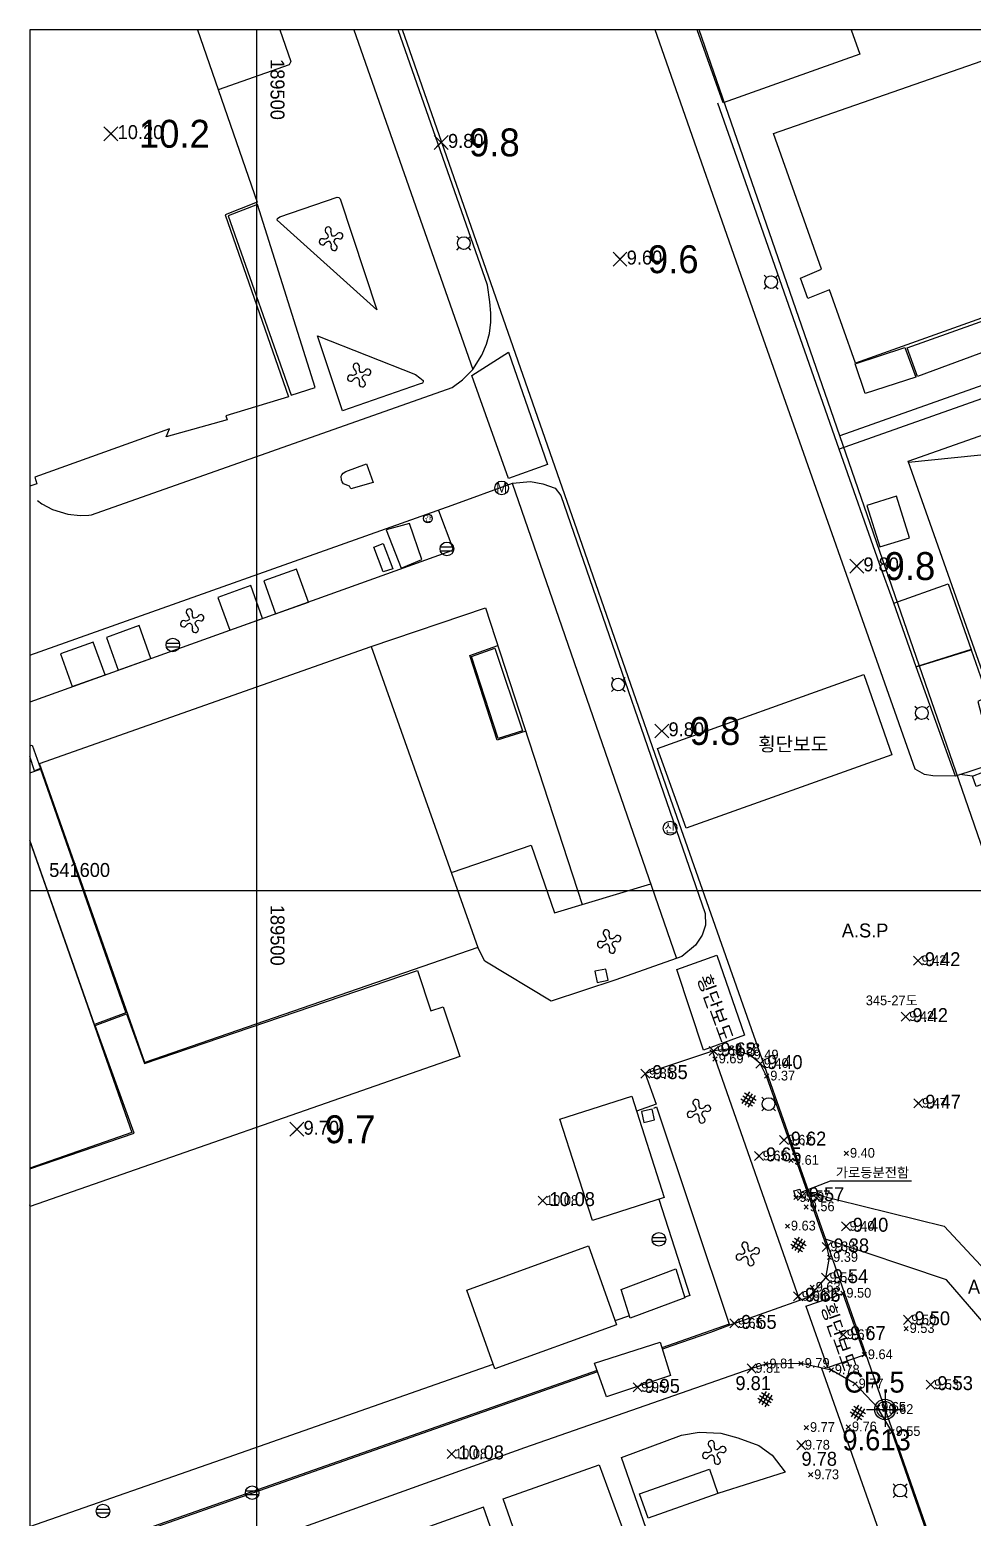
# Model space of a CAD drawing. Extents: x 189484 to 189792, y 541440 to 541662.
# Drawn here: x 189483.7 to 189551.4, y 541555 to 541661.8 of the extents above; entities that cross this region are included whole.
import ezdxf
from ezdxf.enums import TextEntityAlignment as Align
from ezdxf.xclip import XClip

# ---------------------------------------------------------------- set-up
doc = ezdxf.new("R2010")
doc.units = 0
doc.header["$MEASUREMENT"] = 0
doc.header["$XCLIPFRAME"] = 2
doc.layers.get('0').update_dxf_attribs({"linetype": 'CONTINUOUS'})
for name, color, linetype, plot in [('CA002', 7, 'CONTINUOUS', False), ('CA0021', 7, 'CONTINUOUS', False), ('SPOTX', 1, 'CONTINUOUS', False), ('STEXT3', 7, 'CONTINUOUS', False)]:
    doc.layers.add(name, color=color, linetype=linetype, plot=plot)
for name, color, linetype in [('elevation-1', 4, 'CONTINUOUS'), ('point-1', 4, 'CONTINUOUS'), ('가로등', 4, 'CONTINUOUS'), ('그리드', 251, 'CONTINUOUS'), ('도근점', 1, 'CONTINUOUS'), ('맨홀', 4, 'CONTINUOUS'), ('보링', 7, 'CONTINUOUS'), ('보안등', 4, 'CONTINUOUS'), ('지번', 6, 'CONTINUOUS'), ('지시선', 4, 'CONTINUOUS'), ('지장물', 4, 'CONTINUOUS'), ('지적도', 1, 'CONTINUOUS'), ('현황', 7, 'CONTINUOUS')]:
    doc.layers.add(name, color=color, linetype=linetype)
doc.styles.add('돋움', font='Dotum.ttf')

# ---------------------------------------------------------------- blocks, each defined once
blk = doc.blocks.new('SPOTX')
at = {"color": 1}
for p, q in [((-0.5, -0.5), (0.5, 0.5)), ((0.5, -0.5), (-0.5, 0.5))]:
    blk.add_line(p, q, dxfattribs=at)
blk = doc.blocks.new('CA002')
at = {"layer": 'CA002'}
for points in [[(0.5, 0.5), (-0.5, -0.5)], [(-0.5, 0.5), (0.5, -0.5)]]:
    blk.add_lwpolyline(points, dxfattribs=at)
blk = doc.blocks.new('4564689761')
at = {"layer": '현황', "color": 1, "linetype": 'Continuous'}
for centre, major_axis, ratio, start_param, end_param in [((222050.77, 514389.96), (0.198, 0.105), 0.999999, -0.920112, 3.70309), ((222051.41, 514389.8), (0.313, 0.313), 1, 2.219269, 2.944291), ((222051.6, 514389.55), (0.159, 0.159), 1, 3.489993, 8.113194), ((222050.36, 514389.12), (0.022, 0.223), 0.999999, -0.28291, 4.340292), ((222050.5, 514389.69), (-0.258, 0.258), 0.999999, 2.212612, 3.31498), ((222050.88, 514388.71), (-0.313, 0.313), 0.999999, -0.704601, 0.020422), ((222050.2, 514389.36), (0.429, 0.429), 0.999999, 5.710313, 6.223886), ((222050.7, 514388.88), (0.215, 0.215), 1, 5.279399, 6.620024), ((222051.2, 514388.72), (-0.045, 0.22), 0.999999, 0.940074, 5.563273), ((222051.13, 514389.93), (0.272, 0.272), 1, 3.675609, 4.722284), ((222051.44, 514389.05), (-0.212, 0.212), 1, -1.015473, 0.294053), ((222051.76, 514389.32), (0.429, 0.429), 0.999998, 2.571778, 3.085352)]:
    blk.add_ellipse(centre, major_axis=major_axis, ratio=ratio, start_param=start_param, end_param=end_param, dxfattribs=at)
blk = doc.blocks.new('C-현황')
at = {"layer": '가로등', "color": 12, "linetype": 'Continuous'}
for p, q in [((-49.36, 77.29), (-49.19, 77.12)), ((-48.54, 77.12), (-48.37, 77.29)), ((-49.36, 76.3), (-49.19, 76.48)), ((-48.54, 76.48), (-48.37, 76.3)), ((-27.31, 74.49), (-27.14, 74.32)), ((-27.31, 73.5), (-27.14, 73.68)), ((-26.49, 74.32), (-26.32, 74.49)), ((-26.49, 73.68), (-26.32, 73.5)), ((-38.27, 45.63), (-38.1, 45.45)), ((-37.46, 45.45), (-37.28, 45.63)), ((-38.27, 44.64), (-38.1, 44.81)), ((-37.46, 44.81), (-37.28, 44.64)), ((-16.49, 43.58), (-16.32, 43.41)), ((-16.49, 42.59), (-16.32, 42.77)), ((-15.67, 43.41), (-15.5, 43.58)), ((-15.67, 42.77), (-15.5, 42.59)), ((-27.48, 15.54), (-27.31, 15.36)), ((-26.67, 15.36), (-26.49, 15.54)), ((-27.48, 14.55), (-27.31, 14.72)), ((-26.67, 14.72), (-26.49, 14.55)), ((-18.05, -12.2), (-17.88, -12.37)), ((-17.23, -12.37), (-17.06, -12.2)), ((-18.05, -13.19), (-17.88, -13.01)), ((-17.23, -13.01), (-17.06, -13.19))]:
    blk.add_line(p, q, dxfattribs=at)
at = {"layer": '가로등', "color": 11, "linetype": 'Continuous'}
for centre in [(-48.86, 76.8), (-26.81, 74), (-37.78, 45.13), (-15.99, 43.09), (-26.99, 15.04), (-17.55, -12.69)]:
    blk.add_ellipse(centre, major_axis=(0.322, 0.322), ratio=1, start_param=0.337844, end_param=6.621029, dxfattribs=at)
at = {"layer": '맨홀'}
blk.add_circle((-46.14, 59.23), 0.493, dxfattribs=at)
at = {"layer": '보안등'}
for points in [[(-50.54, 54.73), (-49.6, 54.73)], [(-50.53, 55), (-49.6, 55)], [(-70.2, 48.11), (-69.27, 48.11)], [(-70.2, 47.84), (-69.27, 47.84)], [(-35.32, 5.47), (-34.39, 5.47)], [(-35.32, 5.2), (-34.39, 5.2)], [(-64.51, -12.7), (-63.58, -12.7)], [(-64.51, -12.97), (-63.57, -12.97)], [(-75.21, -14.02), (-74.28, -14.02)], [(-75.21, -14.29), (-74.28, -14.29)]]:
    blk.add_lwpolyline(points, dxfattribs=at)
for centre in [(-50.07, 54.86), (-69.73, 47.97), (-34.86, 5.33), (-64.04, -12.84), (-74.74, -14.16)]:
    blk.add_circle(centre, 0.487, dxfattribs=at)
at = {"layer": '지시선'}
blk.add_lwpolyline([(-16.73, 9.5), (-22.57, 9.5), (-24.67, 8.69)], dxfattribs=at)
at = {"layer": '지장물'}
for points, elevation in [([(-25.17, 8.82), (-24.73, 8.94)], 9.58), ([(-25.04, 8.33), (-25.17, 8.82)], 9.58), ([(-24.6, 8.45), (-24.73, 8.94)], 9.56), ([(-25.04, 8.33), (-24.6, 8.45)], 9.58)]:
    blk.add_lwpolyline(points, dxfattribs=dict(at, elevation=elevation))
for centre, radius in [((-51.43, 57.05), 0.313), ((-34.06, 34.83), 0.493)]:
    blk.add_circle(centre, radius, dxfattribs=at)
at = {"layer": '지적도', "linetype": 'Continuous'}
for p, q in [((-21.88, 62.96, 10.27), (-45.33, 130.73, 10.27)), ((-40.73, 56.2, 10.27), (-62.62, 118.97, 10.27)), ((-10.91, 31.25, 10.27), (-21.88, 62.96, 10.27)), ((-24.09, 8.66, 10.27), (-22.92, 5.34, 10.27)), ((-22.92, 5.34, 10.27), (3.91, -71.11, 10.27))]:
    blk.add_line(p, q, dxfattribs=at)
at = {"layer": '지적도', "linetype": 'Continuous', "elevation": 10.27}
for points in [[(77.07, 97.77), (63.13, 93.09), (-21.88, 62.96)], [(-24.09, 8.66), (-34.16, 37.37), (-40.73, 56.2)], [(-24.09, 8.66), (-14.39, 6.29), (-8.5, -0.06), (-3.31, -14.72), (4.27, -12.4)], [(4.93, -14.27), (-4.81, -16.96), (-11.06, -1.22), (-14.22, 2.44), (-22.92, 5.34)]]:
    blk.add_lwpolyline(points, dxfattribs=at)
at = {"layer": '현황', "color": 4, "linetype": 'Continuous'}
for p, q in [((-28.98, 15.42), (-28.14, 14.9)), ((-28.37, 15.91), (-28.9, 15.08)), ((-28.84, 15.63), (-28.01, 15.1)), ((-28.71, 15.84), (-27.88, 15.31)), ((-28.17, 15.78), (-28.69, 14.95)), ((-27.96, 15.65), (-28.48, 14.82)), ((-24.79, 5.49), (-25.32, 4.66)), ((-25.13, 5.41), (-24.3, 4.89)), ((-24.59, 5.36), (-25.11, 4.53)), ((-25.4, 5), (-24.56, 4.47)), ((-25.27, 5.2), (-24.43, 4.68)), ((-24.38, 5.23), (-24.9, 4.4)), ((-27.77, -6.07), (-26.94, -6.59)), ((-27.17, -5.58), (-27.69, -6.41)), ((-27.64, -5.86), (-26.81, -6.38)), ((-27.51, -5.65), (-26.68, -6.17)), ((-26.96, -5.71), (-27.48, -6.54)), ((-26.75, -5.84), (-27.27, -6.67)), ((-21.14, -7.05), (-20.31, -7.58)), ((-20.54, -6.56), (-21.06, -7.39)), ((-21.01, -6.85), (-20.18, -7.37)), ((-20.88, -6.64), (-20.05, -7.16)), ((-20.33, -6.69), (-20.85, -7.52)), ((-20.12, -6.82), (-20.65, -7.65))]:
    blk.add_line(p, q, dxfattribs=at)
at = {"layer": '현황'}
for points in [[(-67.04, 130.33), (-63.63, 120), (-63.6, 119.9), (-63.57, 119.76), (-63.57, 119.66), (-63.6, 119.6), (-64.42, 119.02), (-64.71, 118.79), (-65.72, 118.14), (-59.56, 100.14), (-57.95, 95.52), (-48.22, 67.72)], [(-48.22, 67.72), (-47.56, 68.75), (-47.22, 69.54), (-47.01, 70.32), (-46.91, 71.13), (-46.91, 71.78), (-46.99, 72.58), (-47.16, 73.77), (-55.12, 96.51), (-56.73, 101.12), (-60.32, 111.63), (-60.34, 111.78), (-60.35, 111.96), (-60.15, 114.41), (-59.79, 117.08), (-59.8, 117.27), (-59.85, 117.55), (-60.89, 120.41), (-61.06, 120.45), (-61.16, 120.45), (-63.57, 119.66)], [(-13.58, 38.57), (-15.21, 38.59), (-15.8, 38.69), (-16.48, 39.05), (-27.65, 70.72), (-38.98, 103.07), (-39.97, 106.21), (-39.94, 106.4), (-39.77, 106.92), (-39.51, 107.38), (-39.18, 107.82), (-38.23, 108.49)], [(-69.6, 96.87), (-64.65, 98.5), (-64.25, 98.41), (-62.67, 93.87), (-61.26, 89.82), (-61.39, 89.58), (-66.47, 87.78)], [(87.03, 67.5), (80.63, 85.45), (76.58, 96.85), (-21.92, 62.01)], [(-18.01, 50.98), (-19.03, 53.8), (-21.92, 62.01), (-28.18, 79.82), (-30.64, 86.84)], [(-16.95, 61.09), (79.42, 70.87)], [(-79.45, 58.34), (-79.12, 58.1), (-78.37, 57.68), (-77.26, 57.35), (-76.38, 57.25), (-75.76, 57.27), (-75.56, 57.3), (-49.68, 66.44), (-48.94, 67), (-48.22, 67.72)], [(-49.68, 58.01), (-45.37, 59.58), (-44.08, 59.69), (-43.19, 59.54), (-42.31, 59.22), (-41.89, 58.68), (-31.53, 28.7), (-31.52, 27.88), (-31.76, 27.16), (-32.24, 26.44), (-33.22, 25.63), (-37.95, 23.95), (-42.6, 22.41), (-47.35, 25.3), (-47.84, 26.28)], [(-45.38, 59.58), (-33.6, 25.49)], [(-91.32, 55.4), (-88.28, 45.77), (-84.07, 47.07), (-83.98, 47.07), (-83.88, 47.06), (-83.41, 46.2), (-83.23, 46.1), (-49.68, 58.01)], [(-50.68, 57.61), (-49.64, 54.88), (-49.68, 54.78), (-49.74, 54.72), (-81.08, 43.48), (-88.91, 41.03)], [(-55.51, 47.85), (-47.29, 50.63), (-40.37, 29.35)], [(-44.41, 41.78), (-46.47, 41.13), (-48.42, 47.21), (-46.41, 47.92)], [(-119.93, 18.29), (-122.45, 26.02), (-79.81, 40.79), (-79.22, 39.1), (-79.65, 38.94), (-80.01, 40.02), (-121.3, 25.49), (-119.06, 18.65)], [(-12.37, 38.57), (-13.28, 38.67)], [(-49.66, 31.68), (-44.02, 33.61), (-42.34, 28.76), (-35.44, 30.83)], [(-31.11, 18.89), (-31.21, 18.89)], [(-35.84, 17.24), (-35.05, 15.03)], [(-35.05, 15.03), (-36.47, 14.52)], [(-35.23, 14.74), (-35.03, 14.83), (-29.81, -0.74), (-34.64, -2.44)], [(-34.86, 8.21), (-32.63, 1.31), (-33.01, 1.18)], [(-36.97, -0.16), (-38.01, -0.51)], [(-29.45, -0.7), (-31.15, -1.35), (-34, -2.33), (-34.61, -2.54)], [(-163.72, -22.62), (-162.49, -24.69), (-136.04, -15.63), (-135.61, -15.51), (-135.2, -15.51), (-134.82, -15.63), (-134.32, -16.09), (-133.74, -17.49), (-138.36, -19.12), (-135.25, -28.23), (-130.56, -26.58), (-128.63, -32.41), (-110.51, -25.95), (-65.75, -10.29), (-46.75, -3.62)], [(-39.3, -4.07), (-127.43, -35.05), (-154.43, -44.51), (-163.72, -29.31)], [(-39.26, -4.18), (-127.47, -35.18), (-133.18, -37.18), (-133.7, -37.51), (-134.25, -38.07), (-134.69, -38.54), (-135.11, -39.47), (-136.39, -43.99), (-135.93, -44.17), (-136.4, -46.35)], [(-28.2, -3.93), (-44.51, -9.63), (-60.63, -15.4), (-119.6, -36.26), (-120.26, -36.71), (-121.03, -37.59), (-121.51, -38.52), (-121.7, -39.61), (-121.6, -40.55), (-120.88, -42.64), (-116.06, -40.88), (-117.57, -36.34), (-108.65, -33.13), (-98.15, -29.61), (-98.08, -29.8)], [(-23.19, -3.9), (-17.21, -20.87), (-14.44, -28.9)], [(-35.59, -15.95), (-37.54, -10.31), (-33.25, -8.71), (-31.98, -8.5), (-30.42, -8.58), (-29.2, -8.9), (-27.7, -9.45), (-26.73, -10.15), (-25.81, -11.36), (-30.63, -12.89)], [(-40.1, -24.86), (-41.79, -25.4), (-46.04, -13.27), (-39.15, -10.83), (-37.04, -16.58)], [(-44.23, -24.63), (-42.77, -28.91), (-42.35, -30.1), (-40.71, -34.85), (-40.61, -35.12), (-40.24, -34.95), (-44.6, -21.99), (-47.45, -13.87), (-59.6, -18.22)]]:
    blk.add_lwpolyline(points, dxfattribs=at)
for points in [[(-65.98, 78.82), (-61.44, 65.76), (-65.93, 64.41), (-65.83, 64.12), (-70.2, 62.91), (-69.97, 63.47), (-79.62, 60), (-79.48, 59.53), (-91.53, 55.33), (-95.79, 68.32), (-93.38, 69.11), (-95.54, 75.48), (-98.07, 74.58), (-104.6, 93.11), (-96.89, 96.04), (-97.67, 98.66), (-73.17, 107.2), (-63.69, 79.74)], [(-20.44, 90.34), (-30.25, 86.87), (-36.23, 103.58), (-26.34, 107.15)], [(23.49, 83.9), (22.05, 83.43), (22.94, 80.8), (7.19, 75.22), (6.37, 77.86), (-20.76, 68.18), (-22.62, 73.45), (-24.17, 72.83), (-24.71, 74.29), (-23.2, 74.92), (-26.64, 84.66), (-10.1, 90.43), (-10.63, 92.33), (-8.55, 93), (-7.99, 91.15), (17.62, 100.15)], [(74.14, 85.03), (79.42, 70.87), (-9.34, 39.54), (-16.97, 61.15), (67.89, 91.05), (70.35, 83.76)], [(-55.1, 72.01), (-62.25, 78.44), (-62.21, 78.57), (-62.06, 78.67), (-57.95, 80.1), (-57.82, 80.06), (-57.73, 79.98)], [(-63.65, 79.57), (-65.77, 78.76), (-61.23, 65.89), (-59.52, 66.43)], [(-9.71, 69.67), (-16.3, 67.23), (-17.04, 69.29), (-10.4, 71.64)], [(-57.55, 64.76), (-59.36, 70.14), (-52.33, 67.38), (-52.01, 67.14), (-51.78, 66.95), (-51.76, 66.85), (-51.81, 66.75), (-52.06, 66.67)], [(-48.29, 67.3), (-45.65, 68.97), (-42.84, 60.92), (-45.64, 59.91)], [(-20.06, 66.02), (-20.78, 68.13), (-17.22, 69.3), (-16.44, 67.17)], [(-55.83, 60.97), (-55.36, 59.62), (-56.95, 59.16), (-57.06, 59.35), (-57.49, 59.54), (-57.59, 59.68), (-57.63, 59.79), (-57.65, 60.08), (-57.61, 60.17), (-57.51, 60.29), (-57.32, 60.42)], [(-16.88, 55.65), (-17.82, 58.64), (-19.95, 57.97), (-19.02, 55.01)], [(-54.42, 56.22), (-53.36, 53.47), (-51.87, 54.1), (-52.75, 56.69)], [(-54.64, 55.24), (-53.95, 53.44), (-54.63, 53.22), (-55.3, 54.98)], [(-60, 51.05), (-60.85, 53.41), (-63.2, 52.56), (-62.36, 50.21)], [(-12.47, 47.65), (-16.41, 46.4), (-18.01, 50.98), (-14.1, 52.35)], [(-63.3, 49.87), (-64.14, 52.23), (-66.49, 51.38), (-65.65, 49.03)], [(-71.3, 47), (-72.14, 49.36), (-74.5, 48.51), (-73.65, 46.16)], [(-74.59, 45.82), (-75.44, 48.17), (-77.79, 47.33), (-76.95, 44.98)], [(-79.29, 39.46), (-55.51, 47.85), (-47.84, 26.28), (-71.73, 18.01)], [(-46.4, 41.26), (-48.3, 47.14), (-46.64, 47.73), (-44.64, 41.81)], [(-16.4, 46.39), (-12.45, 47.63), (-11.28, 44.28), (-11.97, 43.92), (-10.81, 39.47), (-13.58, 38.57)], [(-34.95, 40.55), (-20.17, 45.86), (-18.14, 40.1), (-32.9, 34.82)], [(-73.1, 21.59), (-75.34, 20.75), (-81.51, 38.26), (-79.22, 39.06)], [(-12.37, 38.57), (-11.62, 38.84), (-11.35, 38.09), (-12.1, 37.82)], [(-108.29, 28.91), (-81.52, 38.25), (-72.66, 12.99), (-99.44, 3.71)], [(-31.66, 18.91), (-33.58, 24.68), (-30.7, 25.72), (-28.71, 19.98)], [(-49.14, 18.45), (-79.96, 7.69), (-80.79, 10.11), (-72.5, 12.95), (-75.3, 20.67), (-73.05, 21.5), (-71.77, 17.94), (-52.17, 24.62), (-51.23, 21.73), (-50.34, 22.01)], [(-39.29, 23.77), (-38.51, 23.93), (-38.66, 24.71), (-39.45, 24.56)], [(-34.49, 8.33), (-39.63, 6.68), (-41.96, 13.96), (-36.81, 15.61)], [(-35.95, 13.72), (-35.17, 13.9), (-35.34, 14.68), (-36.12, 14.5)], [(-46.63, -3.96), (-48.64, 1.7), (-39.92, 4.87), (-37.91, -0.8)], [(-36.91, -0.33), (-37.56, 1.74), (-33.64, 3.21), (-33, 1.14)], [(-34.02, -4.44), (-38.61, -5.97), (-39.49, -3.54), (-34.76, -2.04)], [(-36.25, -12.93), (-31.24, -11.15), (-30.63, -12.9), (-35.63, -14.67)]]:
    blk.add_lwpolyline(points, close=True, dxfattribs=at)
for points, elevation in [([(-24.07, 1.21), (-22.88, 2.58), (-22.62, 4.03), (-22.82, 4.79), (-27.13, 17.04), (-27.59, 17.94), (-28.31, 18.55), (-29.65, 19.01), (-30.94, 18.85), (-35.83, 17.22)], 9.62), ([(-31.02, 18.82), (-24.77, 0.96)], 9.69), ([(-29.45, -0.7), (-24.07, 1.21)], 9.65), ([(-24.31, 0.54), (-21.67, 1.46)], 9.49), ([(-21.67, 1.46), (-20.12, -2.94)], 9.49), ([(-24.31, 0.54), (-22.77, -3.87)], 9.49), ([(-22.77, -3.87), (-20.12, -2.94)], 9.49), ([(-7.08, -68.66), (-5.24, -67.8), (-3.39, -66.34), (-1.78, -64.36), (-0.88, -62.1), (-0.54, -60.3), (-0.7, -58.68), (-1.01, -57.53), (-7.23, -39.68), (-12.42, -24.96), (-18.14, -8.46), (-19.18, -6.72), (-20.79, -5.03), (-22.49, -4.04), (-24.66, -3.57), (-27.19, -3.61), (-28.2, -3.93)], 9.83)]:
    blk.add_lwpolyline(points, dxfattribs=dict(at, elevation=elevation))
for p in [(-222109.36, -514312.23), (-222107.34, -514322.01), (-222119.32, -514339.63), (-222089.41, -514362.64), (-222082.97, -514374.82), (-222079.46, -514385.05), (-222081.87, -514399.29)]:
    blk.add_blockref('4564689761', p, dxfattribs=at)
at = {"layer": '맨홀', "style": '돋움'}
blk.add_text('M', height=0.7, dxfattribs=at).set_placement((-46.14, 59.24), align=Align.MIDDLE)
at = {"layer": '지번', "color": 6, "linetype": 'Continuous', "style": '돋움'}
blk.add_text('345-27도', height=0.7, dxfattribs=at).set_placement((-18.15, 22.48, 10.27), align=Align.MIDDLE)
at = {"layer": '지시선', "style": '돋움'}
blk.add_text('가로등분전함', height=0.7, dxfattribs=at).set_placement((-19.54, 10.13), align=Align.MIDDLE_CENTER)
at = {"layer": '지장물', "style": '돋움'}
for s, height, p in [('간', 0.387, (-51.42, 57.06)), ('신', 0.63, (-34.08, 34.85))]:
    blk.add_text(s, height=height, dxfattribs=at).set_placement(p, align=Align.MIDDLE)
at = {"layer": '현황', "style": '돋움'}
for s, p in [('횡단보도', (-27.74, 40.36)), ('A.S.P', (-21.74, 26.99)), ('A.S.P', (-12.69, 1.43))]:
    blk.add_text(s, height=1, dxfattribs=at).set_placement(p)
for rotation, p in [(289.9597, (-32.13, 24.11)), (289.3215, (-23.25, 0.54))]:
    blk.add_text('횡단보도', height=1, rotation=rotation, dxfattribs=at).set_placement(p)

msp = doc.modelspace()

# ---------------------------------------------------------------- linework, layer by layer
at = {"layer": '그리드'}
for points in [[(189500, 541661.77), (189500, 541440.1)], [(189764.13, 541600), (189483.73, 541600)]]:
    msp.add_lwpolyline(points, dxfattribs=at)
at = {"layer": '도근점', "color": 1, "linetype": 'Continuous'}
for p, q in [((189545.08, 541564.04, 9.61), (189545.08, 541561.55, 9.61)), ((189543.76, 541562.8, 9.61), (189546.39, 541562.8, 9.61))]:
    msp.add_line(p, q, dxfattribs=at)
at = {"layer": '도근점', "color": 1}
for radius in [0.735, 0.574]:
    msp.add_circle((189545.08, 541562.8, 9.61), radius, dxfattribs=at)

# ---------------------------------------------------------------- block references
at = {"layer": 'CA002'}
for p in [(189489.55, 541654.31, 10.18), (189513.24, 541653.69, 9.83), (189526.07, 541645.31, 9.61), (189543.05, 541623.3, 9.83), (189529.07, 541611.47, 9.83), (189502.89, 541582.9, 9.75)]:
    msp.add_blockref('CA002', p, dxfattribs=at)
at = {"layer": 'point-1', "color": 1, "xscale": 0.6479999999761646, "yscale": 0.6479999999761646, "zscale": 0.6479999999761646}
for p in [(189489.55, 541654.31, 10.18), (189513.24, 541653.69, 9.83), (189526.07, 541645.31, 9.61), (189543.05, 541623.3, 9.83), (189529.07, 541611.47, 9.83), (189547.45, 541594.99, 9.41), (189546.56, 541590.98, 9.42), (189532.78, 541588.52, 9.62), (189536.14, 541587.61, 9.39), (189527.89, 541586.89, 9.85), (189547.48, 541584.77, 9.47), (189502.89, 541582.9, 9.75), (189537.83, 541582.12, 9.62), (189536.05, 541580.98, 9.65), (189520.52, 541577.78, 10.07), (189539.12, 541578.12, 9.56), (189542.29, 541575.94, 9.4), (189540.9, 541574.46, 9.37), (189540.84, 541572.25, 9.54), (189538.85, 541570.92, 9.66), (189534.27, 541568.97, 9.65), (189546.72, 541569.23, 9.5), (189542.09, 541568.17, 9.67), (189535.52, 541565.74, 9.81), (189527.33, 541564.38, 9.95), (189548.35, 541564.58, 9.53), (189513.99, 541559.61, 10.07), (189539.08, 541560.24, 9.78)]:
    msp.add_blockref('SPOTX', p, dxfattribs=at)
at = {"layer": 'SPOTX', "xscale": 0.299999999988965, "yscale": 0.299999999988965, "zscale": 0.299999999988965}
for p in [(189547.45, 541594.99, 9.41), (189546.56, 541590.98, 9.42), (189532.78, 541588.52, 9.67), (189534.08, 541588.69, 9.57), (189532.89, 541587.94, 9.69), (189535.41, 541588.22, 9.49), (189536.14, 541587.61, 9.39), (189527.89, 541586.89, 9.85), (189536.59, 541586.72, 9.36), (189547.48, 541584.77, 9.47), (189537.83, 541582.12, 9.62), (189536.05, 541580.98, 9.65), (189542.31, 541581.18, 9.4), (189538.34, 541580.67, 9.62), (189520.52, 541577.78, 10.07), (189538.68, 541578.01, 9.58), (189539.12, 541578.12, 9.56), (189539.42, 541577.33, 9.56), (189538.08, 541575.95, 9.63), (189542.29, 541575.94, 9.4), (189540.9, 541574.46, 9.37), (189541.1, 541573.71, 9.38), (189539.85, 541571.56, 9.63), (189540.84, 541572.25, 9.54), (189538.85, 541570.92, 9.66), (189539.66, 541570.88, 9.62), (189542.05, 541571.13, 9.49), (189546.72, 541569.23, 9.5), (189534.27, 541568.97, 9.65), (189542.09, 541568.17, 9.67), (189546.6, 541568.6, 9.53), (189536.53, 541566.06, 9.8), (189539.06, 541566.1, 9.79), (189543.6, 541566.73, 9.64), (189535.52, 541565.74, 9.81), (189541.23, 541565.63, 9.78), (189527.33, 541564.38, 9.95), (189542.93, 541564.64, 9.76), (189548.35, 541564.58, 9.53), (189544.55, 541562.95, 9.65), (189545.08, 541562.8, 9.61), (189539.44, 541561.5, 9.77), (189542.45, 541561.54, 9.75), (189545.58, 541561.21, 9.55), (189513.99, 541559.61, 10.07), (189539.08, 541560.24, 9.78), (189539.75, 541558.12, 9.73)]:
    msp.add_blockref('SPOTX', p, dxfattribs=at)
at = {"layer": '보링'}
ref = msp.add_blockref('C-현황', (189563.72, 541569.67), dxfattribs=at)
XClip(ref).set_block_clipping_path([(-79.9969434846, -129.5023855461), (200.4030565154, 92.0976144539)])

# ---------------------------------------------------------------- texts
at = {"layer": 'CA0021', "style": '돋움'}
for s, p in [('10.2', (189491.55, 541653.31)), ('9.8', (189515.24, 541652.69)), ('9.6', (189528.07, 541644.31)), ('9.8', (189545.05, 541622.3)), ('9.8', (189531.07, 541610.47)), ('9.7', (189504.89, 541581.9))]:
    msp.add_text(s, height=2, dxfattribs=at).set_placement(p)
at = {"layer": 'elevation-1', "color": 7, "style": '돋움'}
for s, p in [('10.20', (189490.03, 541653.93, 9.79)), ('9.80', (189513.73, 541653.3, 9.44)), ('9.60', (189526.55, 541644.93, 9.22)), ('9.80', (189543.53, 541622.92, 9.44)), ('9.80', (189529.55, 541611.09, 9.44)), ('9.42', (189547.94, 541594.6, 9.03)), ('9.42', (189547.05, 541590.59, 9.03)), ('9.68', (189533.27, 541588.13, 9.23)), ('9.85', (189528.38, 541586.5, 9.46)), ('9.40', (189536.62, 541587.22, 9.01)), ('9.47', (189547.97, 541584.38, 9.08)), ('9.70', (189503.37, 541582.51, 9.36)), ('9.62', (189538.32, 541581.73, 9.23)), ('9.65', (189536.54, 541580.6, 9.26)), ('10.08', (189521, 541577.39, 9.69)), ('9.57', (189539.61, 541577.74, 9.18)), ('9.40', (189542.77, 541575.55, 9.01)), ('9.38', (189541.39, 541574.07, 8.99)), ('9.54', (189541.33, 541571.86, 9.15)), ('9.66', (189539.34, 541570.53, 9.27)), ('9.65', (189534.76, 541568.58, 9.26)), ('9.50', (189547.2, 541568.84, 9.11)), ('9.67', (189542.58, 541567.78, 9.28)), ('9.81', (189534.35, 541564.19, 9.42)), ('9.53', (189548.84, 541564.19, 9.14)), ('9.95', (189527.82, 541563.99, 9.56)), ('10.08', (189514.47, 541559.22, 9.69)), ('9.78', (189539.09, 541558.76, 9.39))]:
    msp.add_text(s, height=1, dxfattribs=at).set_placement(p)
at = {"layer": 'STEXT3', "style": '돋움'}
for s, p in [('9.42', (189547.7, 541594.68, 9.03)), ('9.42', (189546.82, 541590.67, 9.03)), ('9.68', (189533.04, 541588.21, 9.29)), ('9.58', (189534.33, 541588.37, 9.19)), ('9.49', (189535.66, 541587.91, 9.1)), ('9.69', (189533.15, 541587.63, 9.3)), ('9.40', (189536.39, 541587.3, 9.01)), ('9.85', (189528.15, 541586.58, 9.46)), ('9.37', (189536.85, 541586.4, 8.98)), ('9.47', (189547.74, 541584.45, 9.08)), ('9.62', (189538.09, 541581.8, 9.23)), ('9.65', (189536.31, 541580.67, 9.26)), ('9.61', (189538.55, 541580.35, 9.22)), ('9.40', (189542.57, 541580.86, 9.01)), ('10.08', (189520.77, 541577.47, 9.69)), ('9.59', (189538.94, 541577.69, 9.2)), ('9.57', (189539.38, 541577.81, 9.18)), ('9.56', (189539.68, 541577.02, 9.17)), ('9.63', (189538.33, 541575.64, 9.24)), ('9.40', (189542.54, 541575.62, 9.01)), ('9.38', (189541.16, 541574.15, 8.99)), ('9.39', (189541.36, 541573.39, 9)), ('9.54', (189541.1, 541571.94, 9.15)), ('9.63', (189540.11, 541571.25, 9.24)), ('9.50', (189542.31, 541570.82, 9.11)), ('9.66', (189539.11, 541570.6, 9.27)), ('9.62', (189539.91, 541570.57, 9.23)), ('9.65', (189534.52, 541568.65, 9.26)), ('9.50', (189546.97, 541568.91, 9.11)), ('9.67', (189542.34, 541567.85, 9.28)), ('9.53', (189546.85, 541568.29, 9.14)), ('9.81', (189535.78, 541565.43, 9.42)), ('9.81', (189536.79, 541565.75, 9.42)), ('9.79', (189539.32, 541565.79, 9.4)), ('9.64', (189543.85, 541566.41, 9.25)), ('9.78', (189541.48, 541565.32, 9.39)), ('9.77', (189543.19, 541564.32, 9.38)), ('9.95', (189527.59, 541564.07, 9.56)), ('9.53', (189548.61, 541564.26, 9.14)), ('9.65', (189544.8, 541562.64, 9.26)), ('9.62', (189545.33, 541562.48, 9.23)), ('9.77', (189539.7, 541561.19, 9.38)), ('9.76', (189542.71, 541561.23, 9.37)), ('9.55', (189545.84, 541560.9, 9.16)), ('10.08', (189514.24, 541559.29, 9.69)), ('9.78', (189539.34, 541559.92, 9.39)), ('9.73', (189540, 541557.8, 9.34))]:
    msp.add_text(s, height=0.7, dxfattribs=at).set_placement(p)
at = {"layer": '그리드', "style": '돋움'}
for p in [(189501, 541659.67), (189501, 541599)]:
    msp.add_text('189500', height=1, rotation=270, dxfattribs=at).set_placement(p)
msp.add_text('541600', height=1, dxfattribs=at).set_placement((189485.12, 541601))
at = {"layer": '도근점', "color": 1, "style": '돋움'}
for s, p in [('CP.5', (189542.13, 541564.01, 9.61)), ('9.613', (189542.02, 541559.87, 9.61))]:
    msp.add_text(s, height=1.5, dxfattribs=at).set_placement(p)

doc.saveas('drawing.dxf')
